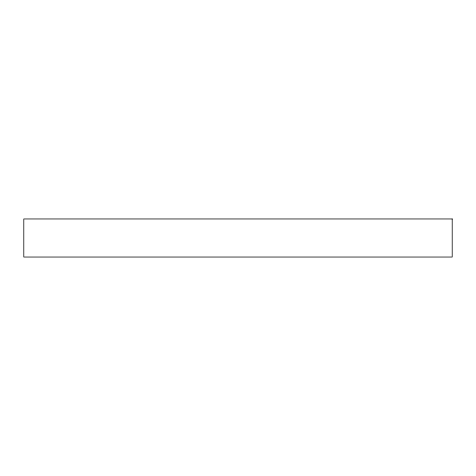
<?xml version="1.0" encoding="UTF-8"?>
<svg xmlns="http://www.w3.org/2000/svg" width="476" height="476" viewBox="0 0 476 476"><rect width="100%" height="100%" fill="white"/><g stroke="black" fill="none" stroke-linecap="round" stroke-linejoin="round"><path stroke-width="0.71" d="M452.2 218.96L23.8 218.96L23.8 257.04L452.2 257.04L452.2 218.96"/></g></svg>
